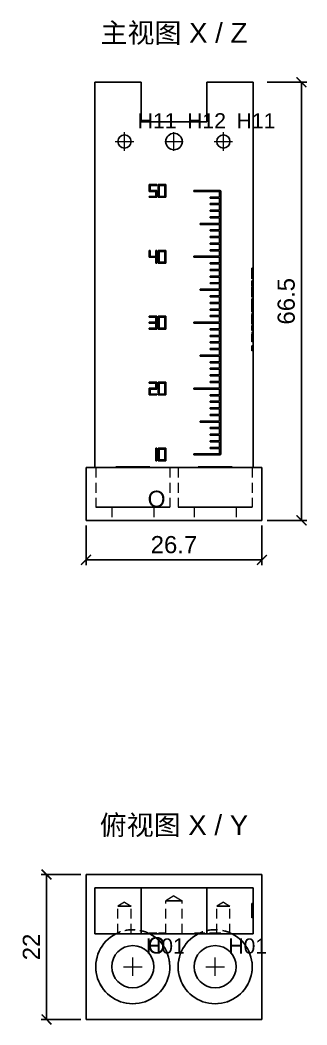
# Model space of a CAD drawing. Header units: millimetres. Extents: x 37 to 669, y 80 to 273.
# Drawn here: x 137.6 to 181.2, y 80.2 to 232.7 of the extents above; entities that cross this region are included whole.
import ezdxf
from ezdxf.enums import TextEntityAlignment as Align

# ---------------------------------------------------------------- set-up
doc = ezdxf.new("R2010")
doc.units = ezdxf.units.MM
doc.linetypes.add('WP_HIDDEN', pattern=[2.3, 1.5, -0.8])
for name, color, linetype, lineweight in [('ANNOTATIONS', 7, 'CONTINUOUS', 18), ('DIMENSIONS', 7, 'CONTINUOUS', 18), ('HIDDEN', 7, 'WP_HIDDEN', 13), ('VISIBLE', 7, 'CONTINUOUS', 25)]:
    doc.layers.add(name, color=color, linetype=linetype, lineweight=lineweight)
doc.styles.add('CJK', font='Arial Unicode.ttf')
doc.styles.add('OpenSansCondensed-Light', font='OpenSansCondensed-Light.ttf')
doc.dimstyles.new('EZDXF', dxfattribs={"dimtxt": 0.25, "dimasz": 0.175, "dimexe": 0.375, "dimexo": 0.125, "dimgap": 0.1, "dimtad": 1, "dimlfac": 100, "dimzin": 12, "dimdsep": 46, "dimtxsty": 'OpenSansCondensed-Light', "dimblk": 'ARCHTICK', "dimcen": 2.5, "dimazin": 3, "dimtfac": 0.5, "dimtmove": 2, "dimatfit": 3})

# ---------------------------------------------------------------- blocks, each defined once
blk = doc.blocks.new('_ARCHTICK')
at = {"color": 0, "linetype": 'BYBLOCK', "const_width": 0.15}
blk.add_lwpolyline([(-0.5, -0.5), (0.5, 0.5)], dxfattribs=at)

msp = doc.modelspace()

# ---------------------------------------------------------------- linework, layer by layer
at = {"layer": 'ANNOTATIONS'}
for p, q in [((153.5, 212.85), (153.5, 215.65)), ((161, 212.85), (161, 215.65)), ((168.5, 212.85), (168.5, 215.65)), ((152.1, 214.25), (154.9, 214.25)), ((159.6, 214.25), (162.4, 214.25)), ((167.1, 214.25), (169.9, 214.25)), ((154.75, 87.6), (154.75, 90.4)), ((167.25, 87.6), (167.25, 90.4)), ((153.35, 89), (156.15, 89)), ((165.85, 89), (168.65, 89))]:
    msp.add_line(p, q, dxfattribs=at)
at = {"layer": 'HIDDEN'}
for p, q in [((173, 195.03219), (172.8, 195.03219)), ((173, 194.92916), (172.8, 194.92916)), ((173, 194.7405), (172.8, 194.7405)), ((173, 194.65198), (172.8, 194.65198)), ((173, 194.63166), (172.8, 194.63166)), ((172.8, 194.23694), (172.8, 193.42573)), ((172.8, 193.70726), (172.8, 194.23694)), ((172.8, 193.42573), (172.8, 194.22388)), ((172.8, 194.19921), (172.8, 193.70726)), ((172.8, 193.70726), (172.8, 194.16728)), ((172.8, 194.13245), (172.8, 193.70726)), ((173, 193.70726), (172.8, 193.70726)), ((173, 193.42573), (173, 194.23694)), ((173, 194.23694), (173, 193.70726)), ((173, 194.22388), (173, 193.42573)), ((173, 193.70726), (173, 194.19921)), ((173, 194.16728), (173, 193.70726)), ((173, 193.70726), (173, 194.13245)), ((173, 193.42573), (172.8, 193.42573)), ((172.8, 192.31266), (172.8, 193.11517)), ((173, 193.11517), (172.8, 193.11517)), ((173, 192.32282), (172.8, 192.32282)), ((172.8, 192.32282), (172.8, 191.619)), ((172.8, 190.63654), (172.8, 192.32282)), ((173, 192.31266), (172.8, 192.31266)), ((173, 193.11517), (173, 192.31266)), ((173, 192.32282), (173, 190.63654)), ((173, 191.619), (173, 192.32282)), ((173, 191.619), (172.8, 191.619)), ((172.8, 191.619), (172.8, 191.33747)), ((173, 191.33747), (172.8, 191.33747)), ((172.8, 191.33747), (172.8, 190.63654)), ((173, 190.63654), (172.8, 190.63654)), ((173, 191.33747), (173, 191.619)), ((173, 190.63654), (173, 191.33747)), ((172.8, 189.47995), (172.8, 190.38113)), ((173, 190.38113), (172.8, 190.38113)), ((173, 190.34921), (172.8, 190.34921)), ((172.8, 190.34921), (172.8, 190.09525)), ((173, 190.10541), (172.8, 190.10541)), ((172.8, 190.10541), (172.8, 189.47995)), ((173, 190.09525), (172.8, 190.09525)), ((173, 189.47995), (172.8, 189.47995)), ((173, 190.38113), (173, 189.47995)), ((173, 190.09525), (173, 190.34921)), ((173, 189.47995), (173, 190.10541)), ((173, 188.70356), (172.8, 188.70356)), ((173, 188.41332), (172.8, 188.41332)), ((173, 188.19565), (172.8, 188.19565)), ((172.8, 188.19565), (172.8, 187.49182)), ((172.8, 186.50937), (172.8, 188.19565)), ((173, 188.19565), (173, 186.50937)), ((173, 187.49182), (173, 188.19565)), ((173, 187.49182), (172.8, 187.49182)), ((172.8, 187.49182), (172.8, 187.21029)), ((173, 187.21029), (172.8, 187.21029)), ((172.8, 187.21029), (172.8, 186.50937)), ((173, 186.50937), (172.8, 186.50937)), ((172.8, 185.54433), (172.8, 186.34683)), ((173, 186.34683), (172.8, 186.34683)), ((173, 187.21029), (173, 187.49182)), ((173, 186.50937), (173, 187.21029)), ((173, 186.34683), (173, 185.54433)), ((173, 185.54433), (172.8, 185.54433)), ((173, 185.30633), (172.8, 185.30633)), ((172.8, 185.30633), (172.8, 185.019)), ((173, 185.019), (172.8, 185.019)), ((172.8, 185.019), (172.8, 184.75778)), ((172.8, 184.80567), (172.8, 185.019)), ((173, 184.80567), (172.8, 184.80567)), ((172.8, 183.83483), (172.8, 184.80567)), ((173, 184.75778), (172.8, 184.75778)), ((172.8, 184.75778), (172.8, 183.83483)), ((172.8, 184.09169), (172.8, 184.75778)), ((173, 185.30633), (173, 185.019)), ((173, 185.019), (173, 184.80567)), ((173, 184.75778), (173, 185.019)), ((173, 184.80567), (173, 183.83483)), ((173, 183.83483), (173, 184.75778)), ((173, 184.75778), (173, 184.09169)), ((173, 184.09169), (172.8, 184.09169)), ((173, 183.83483), (172.8, 183.83483)), ((173, 183.25145), (172.8, 183.25145)), ((172.8, 183.25145), (172.8, 182.99024)), ((172.8, 183.08311), (172.8, 183.25145)), ((173, 183.08311), (172.8, 183.08311)), ((173, 183.25145), (173, 183.08311)), ((173, 182.99024), (173, 183.25145)), ((173, 182.99024), (172.8, 182.99024)), ((173, 182.46781), (172.8, 182.46781)), ((149, 164.75), (173, 164.75)), ((149, 164.75), (152.17306, 164.75)), ((149.125, 164.75), (149.125, 158.75)), ((157.32694, 164.75), (164.67306, 164.75)), ((160.375, 164.75), (160.375, 158.75)), ((161.625, 164.75), (161.625, 158.75)), ((169.82694, 164.75), (173, 164.75)), ((172.875, 164.75), (172.875, 158.75)), ((151.55, 158.75), (151.55, 156.75)), ((157.95, 158.75), (157.95, 156.75)), ((164.05, 158.75), (164.05, 156.75)), ((170.45, 158.75), (170.45, 156.75)), ((149, 101), (173, 101)), ((161, 99.75108), (159.75, 99)), ((161, 99.75108), (162.25, 99)), ((153.5, 98.80386), (152.495, 98.2)), ((152.495, 94), (152.495, 98.2)), ((153.5, 98.80386), (154.505, 98.2)), ((154.505, 94), (154.505, 98.2)), ((159.75, 94), (159.75, 99)), ((162.25, 94), (162.25, 99)), ((168.5, 98.80386), (167.495, 98.2)), ((167.495, 94), (167.495, 98.2)), ((168.5, 98.80386), (169.505, 98.2)), ((169.505, 94), (169.505, 98.2)), ((173, 98.6), (172.8, 98.6)), ((173, 98.56372), (172.8, 98.56372)), ((172.8, 98.56372), (172.8, 96.89921)), ((172.8, 96.42757), (172.8, 98.56372)), ((172.8, 98.56372), (172.8, 98.05435)), ((172.8, 98.56372), (172.8, 96.68734)), ((172.8, 98.56372), (172.8, 96.43628)), ((173, 98.34604), (172.8, 98.34604)), ((172.8, 97.58127), (172.8, 98.31266)), ((173, 98.31266), (172.8, 98.31266)), ((173, 98.26768), (172.8, 98.26768)), ((172.8, 97.47823), (172.8, 98.26768)), ((173, 98.12546), (172.8, 98.12546)), ((172.8, 98.12546), (172.8, 97.72929)), ((173, 98.05435), (172.8, 98.05435)), ((172.8, 97.81491), (172.8, 98.05435)), ((173, 97.9252), (172.8, 97.9252)), ((172.8, 97.9252), (172.8, 97.66253)), ((173, 97.81491), (172.8, 97.81491)), ((172.8, 96.43628), (172.8, 97.81491)), ((172.8, 97.81491), (172.8, 96.85567)), ((173, 97.72929), (172.8, 97.72929)), ((172.8, 97.72929), (172.8, 97.47968)), ((173, 97.66253), (172.8, 97.66253)), ((173, 96.89921), (173, 98.56372)), ((173, 98.56372), (173, 96.42757)), ((173, 98.56372), (173, 98.05435)), ((173, 98.56372), (173, 96.68734)), ((173, 96.43628), (173, 98.56372)), ((173, 98.31266), (173, 97.58127)), ((173, 98.26768), (173, 97.47823)), ((173, 97.72929), (173, 98.12546)), ((173, 97.81491), (173, 98.05435)), ((173, 97.9252), (173, 97.66253)), ((173, 96.43628), (173, 97.81491)), ((173, 96.85567), (173, 97.81491)), ((173, 97.47968), (173, 97.72929)), ((173, 97.58127), (172.8, 97.58127)), ((173, 97.47968), (172.8, 97.47968)), ((172.8, 97.47968), (172.8, 97.47823)), ((173, 97.47823), (172.8, 97.47823)), ((173, 97.43179), (172.8, 97.43179)), ((172.8, 96.68734), (172.8, 97.33021)), ((173, 97.33021), (172.8, 97.33021)), ((173, 97.21412), (172.8, 97.21412)), ((172.8, 97.21412), (172.8, 96.96161)), ((173, 97.10092), (172.8, 97.10092)), ((172.8, 97.03127), (172.8, 97.10092)), ((173, 97.03127), (172.8, 97.03127)), ((173, 96.96161), (172.8, 96.96161)), ((173, 96.89921), (172.8, 96.89921)), ((173, 96.85567), (172.8, 96.85567)), ((173, 96.68734), (172.8, 96.68734)), ((172.8, 96.43628), (172.8, 96.68734)), ((173, 96.6409), (172.8, 96.6409)), ((173, 96.43628), (172.8, 96.43628)), ((173, 96.42757), (172.8, 96.42757)), ((173, 96.4), (172.8, 96.4)), ((173, 97.47823), (173, 97.47968)), ((173, 97.33021), (173, 96.68734)), ((173, 96.96161), (173, 97.21412)), ((173, 97.10092), (173, 97.03127)), ((173, 96.43628), (173, 96.68734)), ((149, 94), (152.17306, 94)), ((157.32694, 94), (152.17306, 94)), ((157.255, 94), (157.255, 94.1)), ((158.395, 94.1), (157.255, 94.1)), ((158.255, 94.1), (157.255, 94.1)), ((157.395, 94.1), (157.255, 94.1)), ((157.255, 94), (158.255, 94)), ((157.255, 94), (158.395, 94)), ((157.255, 94), (157.395, 94)), ((157.32694, 94), (164.67306, 94)), ((157.395, 94.1), (158.395, 94.1)), ((157.395, 94.1), (157.395, 94)), ((158.255, 94.1), (157.395, 94.1)), ((157.395, 94), (158.395, 94)), ((157.395, 94), (158.255, 94)), ((158.255, 94), (158.255, 94.1)), ((158.395, 94.1), (158.255, 94.1)), ((158.255, 94), (158.395, 94)), ((158.395, 94), (158.395, 94.1)), ((158.605, 94), (158.605, 94.1)), ((158.605, 94.1), (159.745, 94.1)), ((158.605, 94), (159.745, 94)), ((159.605, 94.1), (158.745, 94.1)), ((158.745, 94.1), (158.745, 94)), ((158.745, 94), (159.605, 94)), ((159.605, 94.1), (159.605, 94)), ((159.745, 94), (159.745, 94.1)), ((167.9, 94.1), (164, 94.1)), ((164, 94), (164, 94.1)), ((168, 94.1), (164, 94.1)), ((164, 94), (167.9, 94)), ((164, 94), (168, 94)), ((169.82694, 94), (164.67306, 94)), ((167.9, 94.1), (165, 94.1)), ((165, 94), (165, 94.1)), ((165, 94), (167.9, 94)), ((166.5, 94), (166.5, 94.1)), ((167.9, 94.1), (166.5, 94.1)), ((166.5, 94), (167.9, 94)), ((167.9, 94), (167.9, 94.1)), ((168, 94), (168, 94.1)), ((168.1, 94.1), (168, 94.1)), ((168, 94), (168.1, 94)), ((168.1, 94), (168.1, 94.1)), ((169.82694, 94), (173, 94))]:
    msp.add_line(p, q, dxfattribs=at)
for points in [[(172.8, 195.03219), (172.8, 195.01641), (172.8, 194.96906)], [(172.8, 194.92843), (172.8, 194.97383), (172.8, 195.00625), (172.8, 195.0257), (172.8, 195.03219)], [(172.8, 194.96906), (172.8, 194.8985), (172.8, 194.81306)], [(172.8, 194.92916), (172.8, 194.91065), (172.8, 194.85515)], [(172.8, 194.84571), (172.8, 194.88222), (172.8, 194.90829), (172.8, 194.92394), (172.8, 194.92916)], [(172.8, 194.63166), (172.8, 194.72259), (172.8, 194.80236), (172.8, 194.87097), (172.8, 194.92843)], [(172.8, 194.85515), (172.8, 194.76227), (172.8, 194.63166)], [(172.8, 194.61497), (172.8, 194.74631), (172.8, 194.84571)], [(172.8, 194.81306), (172.8, 194.70839), (172.8, 194.58015)], [(172.8, 194.69842), (172.8, 194.72998), (172.8, 194.7405)], [(172.8, 194.7405), (172.8, 194.72526), (172.8, 194.67955)], [(172.8, 194.59103), (172.8, 194.65053), (172.8, 194.69842)], [(172.8, 194.67955), (172.8, 194.60681), (172.8, 194.51049)], [(172.8, 194.59756), (172.8, 194.63837), (172.8, 194.65198)], [(172.8, 194.65198), (172.8, 194.63928), (172.8, 194.60119)], [(172.8, 194.22388), (172.8, 194.33975), (172.8, 194.44355), (172.8, 194.53529), (172.8, 194.61497)], [(172.8, 194.60119), (172.8, 194.53951), (172.8, 194.45607)], [(172.8, 194.43575), (172.8, 194.5299), (172.8, 194.59756)], [(172.8, 194.4285), (172.8, 194.51774), (172.8, 194.59103)], [(172.8, 194.58015), (172.8, 194.42432), (172.8, 194.23694)], [(172.8, 194.51049), (172.8, 194.45049), (172.8, 194.37861), (172.8, 194.29485), (172.8, 194.19921)], [(172.8, 194.45607), (172.8, 194.40047), (172.8, 194.328), (172.8, 194.23866), (172.8, 194.13245)], [(172.8, 194.16728), (172.8, 194.25426), (172.8, 194.328), (172.8, 194.3885), (172.8, 194.43575)], [(172.8, 194.23694), (172.8, 194.30007), (172.8, 194.35303), (172.8, 194.39584), (172.8, 194.4285)], [(173, 195.03219), (173, 195.02577), (173, 195.00637), (173, 194.9739), (173, 194.92843)], [(173, 194.96906), (173, 195.01644), (173, 195.03219)], [(173, 194.81306), (173, 194.89876), (173, 194.96906)], [(173, 194.92916), (173, 194.92392), (173, 194.90823), (173, 194.88212), (173, 194.84571)], [(173, 194.85515), (173, 194.91063), (173, 194.92916)], [(173, 194.92843), (173, 194.87061), (173, 194.80163), (173, 194.72183), (173, 194.63166)], [(173, 194.63166), (173, 194.76187), (173, 194.85515)], [(173, 194.84571), (173, 194.74626), (173, 194.61497)], [(173, 194.58015), (173, 194.70799), (173, 194.81306)], [(173, 194.7405), (173, 194.73001), (173, 194.69842)], [(173, 194.67955), (173, 194.7253), (173, 194.7405)], [(173, 194.69842), (173, 194.65058), (173, 194.59103)], [(173, 194.51049), (173, 194.60675), (173, 194.67955)], [(173, 194.65198), (173, 194.63843), (173, 194.59756)], [(173, 194.60119), (173, 194.63931), (173, 194.65198)], [(173, 194.61497), (173, 194.53353), (173, 194.44072), (173, 194.22388)], [(173, 194.45607), (173, 194.53949), (173, 194.60119)], [(173, 194.59756), (173, 194.52974), (173, 194.43575)], [(173, 194.59103), (173, 194.51759), (173, 194.4285)], [(173, 194.23694), (173, 194.42276), (173, 194.58015)], [(173, 194.19921), (173, 194.29305), (173, 194.37661), (173, 194.44927), (173, 194.51049)], [(173, 194.13245), (173, 194.2357), (173, 194.32487), (173, 194.39871), (173, 194.45607)], [(173, 194.43575), (173, 194.38751), (173, 194.32626), (173, 194.25262), (173, 194.16728)], [(173, 194.4285), (173, 194.39545), (173, 194.35232), (173, 194.23694)], [(172.8, 190.38113), (172.8, 189.95303)], [(172.8, 190.18813), (172.8, 190.28137), (172.8, 190.34921)], [(172.8, 189.89571), (172.8, 189.98392), (172.8, 190.06205), (172.8, 190.13012), (172.8, 190.18813)], [(172.8, 189.84129), (172.8, 189.9231), (172.8, 189.99439), (172.8, 190.05516), (172.8, 190.10541)], [(172.8, 190.09525), (172.8, 190.04156), (172.8, 189.97625)], [(172.8, 189.97625), (172.8, 189.88991), (172.8, 189.77309)], [(172.8, 189.95303), (172.8, 189.50026)], [(172.8, 189.4785), (172.8, 189.69817), (172.8, 189.89571)], [(172.8, 189.4843), (172.8, 189.84129)], [(172.8, 189.77309), (172.8, 189.63377), (172.8, 189.47995)], [(172.8, 189.50026), (172.8, 189.20114), (172.8, 188.93067)], [(172.8, 189.08668), (172.8, 189.27968), (172.8, 189.4843)], [(172.8, 189.47995), (172.8, 189.3), (172.8, 189.14617)], [(172.8, 188.91689), (172.8, 189.17919), (172.8, 189.4785)], [(172.8, 189.14617), (172.8, 189.01901), (172.8, 188.91906)], [(173, 189.95303), (173, 190.38113)], [(173, 190.34921), (173, 190.28207), (173, 190.18813)], [(173, 190.18813), (173, 190.06132), (173, 189.89571)], [(173, 190.10541), (173, 190.05441), (173, 189.99314), (173, 189.84129)], [(173, 189.97625), (173, 190.04197), (173, 190.09525)], [(173, 189.77309), (173, 189.88958), (173, 189.97625)], [(173, 189.50026), (173, 189.95303)], [(173, 189.89571), (173, 189.69703), (173, 189.4785)], [(173, 189.84129), (173, 189.4843)], [(173, 189.47995), (173, 189.63341), (173, 189.77309)], [(173, 188.93067), (173, 189.20268), (173, 189.50026)], [(173, 189.4843), (173, 189.27973), (173, 189.08668)], [(173, 189.14617), (173, 189.30105), (173, 189.47995)], [(173, 189.4785), (173, 189.18176), (173, 188.91689)], [(173, 188.91906), (173, 189.01936), (173, 189.14617)], [(172.8, 188.80152), (172.8, 188.85607), (172.8, 188.92178), (172.8, 188.99865), (172.8, 189.08668)], [(172.8, 188.93067), (172.8, 188.81045), (172.8, 188.70592), (172.8, 188.61708), (172.8, 188.54393)], [(172.8, 188.91906), (172.8, 188.84233), (172.8, 188.78483)], [(172.8, 188.54321), (172.8, 188.61527), (172.8, 188.70157), (172.8, 188.80211), (172.8, 188.91689)], [(172.8, 188.70356), (172.8, 188.70968), (172.8, 188.72805), (172.8, 188.75866), (172.8, 188.80152)], [(172.8, 188.78483), (172.8, 188.74927), (172.8, 188.72388), (172.8, 188.70864), (172.8, 188.70356)], [(172.8, 188.54393), (172.8, 188.48679), (172.8, 188.44598), (172.8, 188.42149), (172.8, 188.41332)], [(172.8, 188.41332), (172.8, 188.42144), (172.8, 188.44579), (172.8, 188.48638), (172.8, 188.54321)], [(173, 189.08668), (173, 188.99867), (173, 188.92162), (173, 188.85586), (173, 188.80152)], [(173, 188.54393), (173, 188.61694), (173, 188.70607), (173, 188.81091), (173, 188.93067)], [(173, 188.78483), (173, 188.84237), (173, 188.91906)], [(173, 188.91689), (173, 188.80165), (173, 188.70065), (173, 188.61445), (173, 188.54321)], [(173, 188.80152), (173, 188.75795), (173, 188.72737), (173, 188.70941), (173, 188.70356)], [(173, 188.70356), (173, 188.70858), (173, 188.72375), (173, 188.74915), (173, 188.78483)], [(173, 188.41332), (173, 188.42131), (173, 188.44557), (173, 188.48643), (173, 188.54393)], [(173, 188.54321), (173, 188.48627), (173, 188.44563), (173, 188.42135), (173, 188.41332)], [(172.8, 182.85092), (172.8, 182.92693), (172.8, 182.99096), (172.8, 183.04302), (172.8, 183.08311)], [(173, 183.08311), (173, 183.04231), (173, 182.9897), (173, 182.92573), (173, 182.85092)], [(172.8, 182.99024), (172.8, 182.88122), (172.8, 182.74281)], [(172.8, 182.46781), (172.8, 182.67315), (172.8, 182.85092)], [(172.8, 182.74281), (172.8, 182.59751), (172.8, 182.46781)], [(173, 182.74281), (173, 182.88039), (173, 182.99024)], [(173, 182.85092), (173, 182.67234), (173, 182.46781)], [(173, 182.46781), (173, 182.59843), (173, 182.74281)], [(154.75, 164.75), (154.1202, 164.75), (153.49832, 164.75), (152.89218, 164.75), (152.3094, 164.75), (151.75732, 164.75), (151.24287, 164.75), (150.77252, 164.75), (150.3522, 164.75), (149.98718, 164.75), (149.68205, 164.75), (149.44066, 164.75), (149.26603, 164.75), (149.16037, 164.75), (149.125, 164.75)], [(149.125, 164.75), (149.14219, 164.75), (149.19367, 164.75), (149.27912, 164.75), (149.39801, 164.75), (149.54962, 164.75), (149.73302, 164.75), (149.94709, 164.75), (150.19052, 164.75), (150.46183, 164.75), (150.75935, 164.75), (151.08127, 164.75), (151.42562, 164.75), (151.79029, 164.75), (152.17306, 164.75)], [(152.17306, 164.85), (152.51867, 164.85), (152.87458, 164.85), (153.23916, 164.85), (153.61072, 164.85), (153.98754, 164.85), (154.36789, 164.85), (154.75, 164.85), (155.13211, 164.85), (155.51246, 164.85), (155.88928, 164.85), (156.26084, 164.85), (156.62542, 164.85), (156.98133, 164.85), (157.32694, 164.85)], [(160.375, 164.75), (160.33963, 164.75), (160.23397, 164.75), (160.05934, 164.75), (159.81795, 164.75), (159.51282, 164.75), (159.1478, 164.75), (158.72748, 164.75), (158.25713, 164.75), (157.74268, 164.75), (157.1906, 164.75), (156.60782, 164.75), (156.00168, 164.75), (155.3798, 164.75), (154.75, 164.75)], [(157.32694, 164.75), (157.70971, 164.75), (158.07438, 164.75), (158.41873, 164.75), (158.74065, 164.75), (159.03817, 164.75), (159.30948, 164.75), (159.55291, 164.75), (159.76698, 164.75), (159.95038, 164.75), (160.10199, 164.75), (160.22088, 164.75), (160.30633, 164.75), (160.35781, 164.75), (160.375, 164.75)], [(167.25, 164.75), (166.6202, 164.75), (165.99832, 164.75), (165.39218, 164.75), (164.8094, 164.75), (164.25732, 164.75), (163.74287, 164.75), (163.27252, 164.75), (162.8522, 164.75), (162.48718, 164.75), (162.18205, 164.75), (161.94066, 164.75), (161.76603, 164.75), (161.66037, 164.75), (161.625, 164.75)], [(161.625, 164.75), (161.64219, 164.75), (161.69367, 164.75), (161.77912, 164.75), (161.89801, 164.75), (162.04962, 164.75), (162.23302, 164.75), (162.44709, 164.75), (162.69052, 164.75), (162.96183, 164.75), (163.25935, 164.75), (163.58127, 164.75), (163.92562, 164.75), (164.29029, 164.75), (164.67306, 164.75)], [(164.67306, 164.85), (165.01867, 164.85), (165.37458, 164.85), (165.73916, 164.85), (166.11072, 164.85), (166.48754, 164.85), (166.86789, 164.85), (167.25, 164.85), (167.63211, 164.85), (168.01246, 164.85), (168.38928, 164.85), (168.76084, 164.85), (169.12542, 164.85), (169.48133, 164.85), (169.82694, 164.85)], [(172.875, 164.75), (172.83963, 164.75), (172.73397, 164.75), (172.55934, 164.75), (172.31795, 164.75), (172.01282, 164.75), (171.6478, 164.75), (171.22748, 164.75), (170.75713, 164.75), (170.24268, 164.75), (169.6906, 164.75), (169.10782, 164.75), (168.50168, 164.75), (167.8798, 164.75), (167.25, 164.75)], [(169.82694, 164.75), (170.20971, 164.75), (170.57438, 164.75), (170.91873, 164.75), (171.24065, 164.75), (171.53817, 164.75), (171.80948, 164.75), (172.05291, 164.75), (172.26698, 164.75), (172.45038, 164.75), (172.60199, 164.75), (172.72088, 164.75), (172.80633, 164.75), (172.85781, 164.75), (172.875, 164.75)], [(154.75, 158.75), (154.1202, 158.75), (153.49832, 158.75), (152.89218, 158.75), (152.3094, 158.75), (151.75732, 158.75), (151.24287, 158.75), (150.77252, 158.75), (150.3522, 158.75), (149.98718, 158.75), (149.68205, 158.75), (149.44066, 158.75), (149.26603, 158.75), (149.16037, 158.75), (149.125, 158.75)], [(149.125, 158.75), (149.26603, 158.75), (149.68205, 158.75), (150.3522, 158.75), (151.24287, 158.75), (152.3094, 158.75), (153.49832, 158.75), (154.75, 158.75), (156.00168, 158.75), (157.1906, 158.75), (158.25713, 158.75), (159.1478, 158.75), (159.81795, 158.75), (160.23397, 158.75), (160.375, 158.75)], [(154.75, 158.75), (154.39171, 158.75), (154.03793, 158.75), (153.69311, 158.75), (153.36157, 158.75), (153.0475, 158.75), (152.75483, 158.75), (152.48726, 158.75), (152.24814, 158.75), (152.04048, 158.75), (151.8669, 158.75), (151.72957, 158.75), (151.63023, 158.75), (151.57012, 158.75), (151.55, 158.75)], [(151.55, 158.75), (151.63023, 158.75), (151.8669, 158.75), (152.24814, 158.75), (152.75483, 158.75), (153.36157, 158.75), (154.03793, 158.75), (154.75, 158.75), (155.46207, 158.75), (156.13843, 158.75), (156.74517, 158.75), (157.25186, 158.75), (157.6331, 158.75), (157.86977, 158.75), (157.95, 158.75)], [(160.375, 158.75), (160.33963, 158.75), (160.23397, 158.75), (160.05934, 158.75), (159.81795, 158.75), (159.51282, 158.75), (159.1478, 158.75), (158.72748, 158.75), (158.25713, 158.75), (157.74268, 158.75), (157.1906, 158.75), (156.60782, 158.75), (156.00168, 158.75), (155.3798, 158.75), (154.75, 158.75)], [(157.95, 158.75), (157.92988, 158.75), (157.86977, 158.75), (157.77043, 158.75), (157.6331, 158.75), (157.45952, 158.75), (157.25186, 158.75), (157.01274, 158.75), (156.74517, 158.75), (156.4525, 158.75), (156.13843, 158.75), (155.80689, 158.75), (155.46207, 158.75), (155.10829, 158.75), (154.75, 158.75)], [(167.25, 158.75), (166.6202, 158.75), (165.99832, 158.75), (165.39218, 158.75), (164.8094, 158.75), (164.25732, 158.75), (163.74287, 158.75), (163.27252, 158.75), (162.8522, 158.75), (162.48718, 158.75), (162.18205, 158.75), (161.94066, 158.75), (161.76603, 158.75), (161.66037, 158.75), (161.625, 158.75)], [(161.625, 158.75), (161.76603, 158.75), (162.18205, 158.75), (162.8522, 158.75), (163.74287, 158.75), (164.8094, 158.75), (165.99832, 158.75), (167.25, 158.75), (168.50168, 158.75), (169.6906, 158.75), (170.75713, 158.75), (171.6478, 158.75), (172.31795, 158.75), (172.73397, 158.75), (172.875, 158.75)], [(167.25, 158.75), (166.89171, 158.75), (166.53793, 158.75), (166.19311, 158.75), (165.86157, 158.75), (165.5475, 158.75), (165.25483, 158.75), (164.98726, 158.75), (164.74814, 158.75), (164.54048, 158.75), (164.3669, 158.75), (164.22957, 158.75), (164.13023, 158.75), (164.07012, 158.75), (164.05, 158.75)], [(164.05, 158.75), (164.13023, 158.75), (164.3669, 158.75), (164.74814, 158.75), (165.25483, 158.75), (165.86157, 158.75), (166.53793, 158.75), (167.25, 158.75), (167.96207, 158.75), (168.63843, 158.75), (169.24517, 158.75), (169.75186, 158.75), (170.1331, 158.75), (170.36977, 158.75), (170.45, 158.75)], [(172.875, 158.75), (172.83963, 158.75), (172.73397, 158.75), (172.55934, 158.75), (172.31795, 158.75), (172.01282, 158.75), (171.6478, 158.75), (171.22748, 158.75), (170.75713, 158.75), (170.24268, 158.75), (169.6906, 158.75), (169.10782, 158.75), (168.50168, 158.75), (167.8798, 158.75), (167.25, 158.75)], [(170.45, 158.75), (170.42988, 158.75), (170.36977, 158.75), (170.27043, 158.75), (170.1331, 158.75), (169.95952, 158.75), (169.75186, 158.75), (169.51274, 158.75), (169.24517, 158.75), (168.9525, 158.75), (168.63843, 158.75), (168.30689, 158.75), (167.96207, 158.75), (167.60829, 158.75), (167.25, 158.75)], [(154.75, 156.75), (154.39171, 156.75), (154.03793, 156.75), (153.69311, 156.75), (153.36157, 156.75), (153.0475, 156.75), (152.75483, 156.75), (152.48726, 156.75), (152.24814, 156.75), (152.04048, 156.75), (151.8669, 156.75), (151.72957, 156.75), (151.63023, 156.75), (151.57012, 156.75), (151.55, 156.75)], [(151.55, 156.75), (151.63023, 156.75), (151.8669, 156.75), (152.24814, 156.75), (152.75483, 156.75), (153.36157, 156.75), (154.03793, 156.75), (154.75, 156.75), (155.46207, 156.75), (156.13843, 156.75), (156.74517, 156.75), (157.25186, 156.75), (157.6331, 156.75), (157.86977, 156.75), (157.95, 156.75)], [(157.95, 156.75), (157.92988, 156.75), (157.86977, 156.75), (157.77043, 156.75), (157.6331, 156.75), (157.45952, 156.75), (157.25186, 156.75), (157.01274, 156.75), (156.74517, 156.75), (156.4525, 156.75), (156.13843, 156.75), (155.80689, 156.75), (155.46207, 156.75), (155.10829, 156.75), (154.75, 156.75)], [(167.25, 156.75), (166.89171, 156.75), (166.53793, 156.75), (166.19311, 156.75), (165.86157, 156.75), (165.5475, 156.75), (165.25483, 156.75), (164.98726, 156.75), (164.74814, 156.75), (164.54048, 156.75), (164.3669, 156.75), (164.22957, 156.75), (164.13023, 156.75), (164.07012, 156.75), (164.05, 156.75)], [(164.05, 156.75), (164.13023, 156.75), (164.3669, 156.75), (164.74814, 156.75), (165.25483, 156.75), (165.86157, 156.75), (166.53793, 156.75), (167.25, 156.75), (167.96207, 156.75), (168.63843, 156.75), (169.24517, 156.75), (169.75186, 156.75), (170.1331, 156.75), (170.36977, 156.75), (170.45, 156.75)], [(170.45, 156.75), (170.42988, 156.75), (170.36977, 156.75), (170.27043, 156.75), (170.1331, 156.75), (169.95952, 156.75), (169.75186, 156.75), (169.51274, 156.75), (169.24517, 156.75), (168.9525, 156.75), (168.63843, 156.75), (168.30689, 156.75), (167.96207, 156.75), (167.60829, 156.75), (167.25, 156.75)], [(154.505, 98.2), (154.4798, 98.2), (154.40547, 98.2), (154.28574, 98.2), (154.12661, 98.2), (153.93605, 98.2), (153.72363, 98.2), (153.5, 98.2), (153.27637, 98.2), (153.06395, 98.2), (152.87339, 98.2), (152.71426, 98.2), (152.59453, 98.2), (152.5202, 98.2), (152.495, 98.2)], [(152.495, 98.2), (152.50132, 98.2), (152.5202, 98.2), (152.5514, 98.2), (152.59453, 98.2), (152.64904, 98.2), (152.71426, 98.2), (152.78936, 98.2), (152.87339, 98.2), (152.96531, 98.2), (153.06395, 98.2), (153.16807, 98.2), (153.27637, 98.2), (153.38748, 98.2), (153.5, 98.2)], [(153.5, 98.2), (153.61252, 98.2), (153.72363, 98.2), (153.83193, 98.2), (153.93605, 98.2), (154.03469, 98.2), (154.12661, 98.2), (154.21064, 98.2), (154.28574, 98.2), (154.35096, 98.2), (154.40547, 98.2), (154.4486, 98.2), (154.4798, 98.2), (154.49868, 98.2), (154.505, 98.2)], [(162.25, 99), (162.21866, 99), (162.12621, 99), (161.97729, 99), (161.77936, 99), (161.54235, 99), (161.27815, 99), (161, 99), (160.72185, 99), (160.45765, 99), (160.22064, 99), (160.02271, 99), (159.87379, 99), (159.78134, 99), (159.75, 99)], [(159.75, 99), (159.75786, 99), (159.78134, 99), (159.82015, 99), (159.87379, 99), (159.94159, 99), (160.02271, 99), (160.11612, 99), (160.22064, 99), (160.33496, 99), (160.45765, 99), (160.58715, 99), (160.72185, 99), (160.86004, 99), (161, 99)], [(161, 99), (161.13996, 99), (161.27815, 99), (161.41285, 99), (161.54235, 99), (161.66504, 99), (161.77936, 99), (161.88388, 99), (161.97729, 99), (162.05841, 99), (162.12621, 99), (162.17985, 99), (162.21866, 99), (162.24214, 99), (162.25, 99)], [(169.505, 98.2), (169.4798, 98.2), (169.40547, 98.2), (169.28574, 98.2), (169.12661, 98.2), (168.93605, 98.2), (168.72363, 98.2), (168.5, 98.2), (168.27637, 98.2), (168.06395, 98.2), (167.87339, 98.2), (167.71426, 98.2), (167.59453, 98.2), (167.5202, 98.2), (167.495, 98.2)], [(167.495, 98.2), (167.50132, 98.2), (167.5202, 98.2), (167.5514, 98.2), (167.59453, 98.2), (167.64904, 98.2), (167.71426, 98.2), (167.78936, 98.2), (167.87339, 98.2), (167.96531, 98.2), (168.06395, 98.2), (168.16807, 98.2), (168.27637, 98.2), (168.38748, 98.2), (168.5, 98.2)], [(168.5, 98.2), (168.61252, 98.2), (168.72363, 98.2), (168.83193, 98.2), (168.93605, 98.2), (169.03469, 98.2), (169.12661, 98.2), (169.21064, 98.2), (169.28574, 98.2), (169.35096, 98.2), (169.40547, 98.2), (169.4486, 98.2), (169.4798, 98.2), (169.49868, 98.2), (169.505, 98.2)], [(172.8, 98.6), (172.8, 98.59161), (172.8, 98.56644), (172.8, 98.52449), (172.8, 98.46577)], [(172.8, 98.51656), (172.8, 98.55306), (172.8, 98.57914), (172.8, 98.59478), (172.8, 98.6)], [(172.8, 98.52817), (172.8, 98.55483), (172.8, 98.56372)], [(172.8, 98.42296), (172.8, 98.48409), (172.8, 98.52817)], [(172.8, 98.26768), (172.8, 98.34527), (172.8, 98.41262), (172.8, 98.46971), (172.8, 98.51656)], [(172.8, 98.46577), (172.8, 98.39117), (172.8, 98.3016), (172.8, 98.19707), (172.8, 98.07757)], [(172.8, 98.22487), (172.8, 98.3386), (172.8, 98.42296)], [(172.8, 98.34604), (172.8, 98.32845), (172.8, 98.27566)], [(172.8, 98.25317), (172.8, 98.2938), (172.8, 98.32282), (172.8, 98.34024), (172.8, 98.34604)], [(172.8, 98.31266), (172.8, 98.30251)], [(172.8, 98.30251), (172.8, 98.27929), (172.8, 98.24446)], [(172.8, 98.27566), (172.8, 98.12546)], [(172.8, 97.96873), (172.8, 98.05834), (172.8, 98.13562), (172.8, 98.20056), (172.8, 98.25317)], [(172.8, 98.24446), (172.8, 98.19457), (172.8, 98.12619)], [(172.8, 97.94697), (172.8, 98.09118), (172.8, 98.22487)], [(172.8, 98.12619), (172.8, 98.04256), (172.8, 97.94697)], [(172.8, 98.07757), (172.8, 97.80874), (172.8, 97.51016)], [(172.8, 97.49274), (172.8, 97.62916), (172.8, 97.75396), (172.8, 97.86715), (172.8, 97.96873)], [(172.8, 97.6248), (172.8, 97.77355), (172.8, 97.94697)], [(172.8, 97.94697), (172.8, 97.83577), (172.8, 97.74017)], [(172.8, 97.74017), (172.8, 97.66544), (172.8, 97.61682)], [(172.8, 97.43179), (172.8, 97.50834), (172.8, 97.6248)], [(172.8, 97.61682), (172.8, 97.59016), (172.8, 97.58127)], [(173, 98.6), (173, 98.59478), (173, 98.57911), (173, 98.55301), (173, 98.51656)], [(173, 98.46577), (173, 98.5248), (173, 98.5668), (173, 98.59178), (173, 98.6)], [(173, 98.56372), (173, 98.55499), (173, 98.52817)], [(173, 98.52817), (173, 98.48427), (173, 98.42296)], [(173, 98.51656), (173, 98.46928), (173, 98.41188), (173, 98.26768)], [(173, 98.07757), (173, 98.19688), (173, 98.30175), (173, 98.3915), (173, 98.46577)], [(173, 98.42296), (173, 98.33828), (173, 98.22487)], [(173, 98.34604), (173, 98.34025), (173, 98.32284), (173, 98.29378), (173, 98.25317)], [(173, 98.27566), (173, 98.32842), (173, 98.34604)], [(173, 98.30251), (173, 98.31266)], [(173, 98.24446), (173, 98.27934), (173, 98.30251)], [(173, 98.12546), (173, 98.27566)], [(173, 98.25317), (173, 98.20057), (173, 98.13546), (173, 98.05805), (173, 97.96873)], [(173, 98.12619), (173, 98.19452), (173, 98.24446)], [(173, 98.22487), (173, 98.09106), (173, 97.94697)], [(173, 97.94697), (173, 98.04245), (173, 98.12619)], [(173, 97.51016), (173, 97.80698), (173, 98.07757)], [(173, 97.96873), (173, 97.86506), (173, 97.75063), (173, 97.49274)], [(173, 97.94697), (173, 97.77392), (173, 97.6248)], [(173, 97.74017), (173, 97.8359), (173, 97.94697)], [(173, 97.61682), (173, 97.66539), (173, 97.74017)], [(173, 97.6248), (173, 97.56125), (173, 97.50787), (173, 97.46474), (173, 97.43179)], [(173, 97.58127), (173, 97.58993), (173, 97.61682)], [(172.8, 97.51016), (172.8, 97.20994), (172.8, 96.93041)], [(172.8, 97.06464), (172.8, 97.27035), (172.8, 97.49274)], [(172.8, 97.23734), (172.8, 97.34617), (172.8, 97.43179)], [(172.8, 97.33021), (172.8, 97.32404), (172.8, 97.30554)], [(172.8, 97.30554), (172.8, 97.26309), (172.8, 97.1996)], [(172.8, 96.98047), (172.8, 97.23734)], [(172.8, 97.07916), (172.8, 97.15788), (172.8, 97.21412)], [(172.8, 97.1996), (172.8, 97.11616), (172.8, 97.01385)], [(172.8, 97.10092), (172.8, 96.9558), (172.8, 96.84551)], [(172.8, 96.89921), (172.8, 97.07916)], [(172.8, 96.85422), (172.8, 97.06464)], [(172.8, 96.68298), (172.8, 96.75482), (172.8, 96.83681), (172.8, 96.92896), (172.8, 97.03127)], [(172.8, 97.01385), (172.8, 96.91426), (172.8, 96.82737)], [(172.8, 96.69967), (172.8, 96.98047)], [(172.8, 96.96161), (172.8, 96.84769), (172.8, 96.71201)], [(172.8, 96.93041), (172.8, 96.80447), (172.8, 96.69586), (172.8, 96.60457), (172.8, 96.53061)], [(172.8, 96.69967), (172.8, 96.76769), (172.8, 96.85422)], [(172.8, 96.84551), (172.8, 96.76189), (172.8, 96.69677)], [(172.8, 96.82737), (172.8, 96.75953), (172.8, 96.71708)], [(172.8, 96.71708), (172.8, 96.69477), (172.8, 96.68734)], [(172.8, 96.71201), (172.8, 96.42757)], [(172.8, 96.6409), (172.8, 96.65559), (172.8, 96.69967)], [(172.8, 96.50086), (172.8, 96.58285), (172.8, 96.69967)], [(172.8, 96.69677), (172.8, 96.65486), (172.8, 96.6409)], [(172.8, 96.47474), (172.8, 96.56417), (172.8, 96.68298)], [(172.8, 96.53061), (172.8, 96.47347), (172.8, 96.43265), (172.8, 96.40816), (172.8, 96.4)], [(172.8, 96.43628), (172.8, 96.45242), (172.8, 96.50086)], [(172.8, 96.4), (172.8, 96.41868), (172.8, 96.47474)], [(173, 96.93041), (173, 97.2107), (173, 97.51016)], [(173, 97.49274), (173, 97.27104), (173, 97.06464)], [(173, 97.43179), (173, 97.34652), (173, 97.23734)], [(173, 97.30554), (173, 97.3242), (173, 97.33021)], [(173, 97.1996), (173, 97.2632), (173, 97.30554)], [(173, 97.23734), (173, 96.98047)], [(173, 97.21412), (173, 97.15743), (173, 97.07916)], [(173, 97.01385), (173, 97.11598), (173, 97.1996)], [(173, 96.84551), (173, 96.95669), (173, 97.10092)], [(173, 97.07916), (173, 96.89921)], [(173, 97.06464), (173, 96.85422)], [(173, 97.03127), (173, 96.83833), (173, 96.68298)], [(173, 96.82737), (173, 96.91436), (173, 97.01385)], [(173, 96.98047), (173, 96.69967)], [(173, 96.71201), (173, 96.84822), (173, 96.96161)], [(173, 96.53061), (173, 96.60493), (173, 96.69684), (173, 96.80569), (173, 96.93041)], [(173, 96.85422), (173, 96.76746), (173, 96.69967)], [(173, 96.69677), (173, 96.76165), (173, 96.84551)], [(173, 96.71708), (173, 96.75951), (173, 96.82737)], [(173, 96.68734), (173, 96.69449), (173, 96.71708)], [(173, 96.42757), (173, 96.71201)], [(173, 96.69967), (173, 96.65541), (173, 96.6409)], [(173, 96.69967), (173, 96.58281), (173, 96.50086)], [(173, 96.6409), (173, 96.6548), (173, 96.69677)], [(173, 96.68298), (173, 96.56365), (173, 96.47474)], [(173, 96.4), (173, 96.40791), (173, 96.43206), (173, 96.47289), (173, 96.53061)], [(173, 96.50086), (173, 96.45196), (173, 96.43628)], [(173, 96.47474), (173, 96.41848), (173, 96.4)], [(154.505, 94), (154.4798, 94), (154.40547, 94), (154.28574, 94), (154.12661, 94), (153.93605, 94), (153.72363, 94), (153.5, 94), (153.27637, 94), (153.06395, 94), (152.87339, 94), (152.71426, 94), (152.59453, 94), (152.5202, 94), (152.495, 94)], [(152.495, 94), (152.50132, 94), (152.5202, 94), (152.5514, 94), (152.59453, 94), (152.64904, 94), (152.71426, 94), (152.78936, 94), (152.87339, 94), (152.96531, 94), (153.06395, 94), (153.16807, 94), (153.27637, 94), (153.38748, 94), (153.5, 94)], [(153.5, 94), (153.61252, 94), (153.72363, 94), (153.83193, 94), (153.93605, 94), (154.03469, 94), (154.12661, 94), (154.21064, 94), (154.28574, 94), (154.35096, 94), (154.40547, 94), (154.4486, 94), (154.4798, 94), (154.49868, 94), (154.505, 94)], [(162.25, 94), (162.21866, 94), (162.12621, 94), (161.97729, 94), (161.77936, 94), (161.54235, 94), (161.27815, 94), (161, 94), (160.72185, 94), (160.45765, 94), (160.22064, 94), (160.02271, 94), (159.87379, 94), (159.78134, 94), (159.75, 94)], [(159.75, 94), (159.75786, 94), (159.78134, 94), (159.82015, 94), (159.87379, 94), (159.94159, 94), (160.02271, 94), (160.11612, 94), (160.22064, 94), (160.33496, 94), (160.45765, 94), (160.58715, 94), (160.72185, 94), (160.86004, 94), (161, 94)], [(161, 94), (161.13996, 94), (161.27815, 94), (161.41285, 94), (161.54235, 94), (161.66504, 94), (161.77936, 94), (161.88388, 94), (161.97729, 94), (162.05841, 94), (162.12621, 94), (162.17985, 94), (162.21866, 94), (162.24214, 94), (162.25, 94)], [(169.505, 94), (169.4798, 94), (169.40547, 94), (169.28574, 94), (169.12661, 94), (168.93605, 94), (168.72363, 94), (168.5, 94), (168.27637, 94), (168.06395, 94), (167.87339, 94), (167.71426, 94), (167.59453, 94), (167.5202, 94), (167.495, 94)], [(167.495, 94), (167.50132, 94), (167.5202, 94), (167.5514, 94), (167.59453, 94), (167.64904, 94), (167.71426, 94), (167.78936, 94), (167.87339, 94), (167.96531, 94), (168.06395, 94), (168.16807, 94), (168.27637, 94), (168.38748, 94), (168.5, 94)], [(168.5, 94), (168.61252, 94), (168.72363, 94), (168.83193, 94), (168.93605, 94), (169.03469, 94), (169.12661, 94), (169.21064, 94), (169.28574, 94), (169.35096, 94), (169.40547, 94), (169.4486, 94), (169.4798, 94), (169.49868, 94), (169.505, 94)]]:
    msp.add_lwpolyline(points, dxfattribs=at)
for centre in [(154.75, 89), (167.25, 89)]:
    msp.add_circle(centre, 5.625, dxfattribs=at)
for centre in [(154.75, 89), (167.25, 89)]:
    msp.add_arc(centre, 5.625, 62.7339555, 117.2660445, dxfattribs=at)
at = {"layer": 'VISIBLE'}
for p, q in [((149, 164.75), (149, 223.25)), ((149, 223.25), (156, 223.25)), ((156, 217.25), (156, 223.25)), ((166, 217.25), (166, 223.25)), ((166, 223.25), (173, 223.25)), ((173, 164.75), (173, 223.25)), ((156, 217.25), (166, 217.25)), ((157.255, 206.68), (157.255, 207.72)), ((157.255, 207.72), (158.395, 207.72)), ((157.395, 206.82), (157.395, 207.58)), ((157.395, 207.58), (158.395, 207.58)), ((158.395, 207.58), (158.395, 207.72)), ((158.605, 205.78), (158.605, 207.72)), ((158.605, 207.72), (159.745, 207.72)), ((158.745, 207.58), (159.605, 207.58)), ((158.745, 205.92), (158.745, 207.58)), ((159.605, 205.92), (159.605, 207.58)), ((159.745, 205.78), (159.745, 207.72)), ((157.255, 206.68), (158.255, 206.68)), ((157.255, 205.92), (158.255, 205.92)), ((157.255, 205.78), (157.255, 205.92)), ((157.395, 206.82), (158.395, 206.82)), ((158.255, 205.92), (158.255, 206.68)), ((158.395, 205.78), (158.395, 206.82)), ((158.745, 205.92), (159.605, 205.92)), ((164, 206.825), (168, 206.825)), ((164, 206.675), (164, 206.825)), ((164, 206.675), (167.9, 206.675)), ((167.9, 205.825), (167.9, 206.675)), ((168, 206.75), (168, 206.825)), ((168, 206.75), (168.1, 206.75)), ((168.1, 166.75), (168.1, 206.75)), ((157.255, 205.78), (158.395, 205.78)), ((158.605, 205.78), (159.745, 205.78)), ((166.5, 205.825), (167.9, 205.825)), ((166.5, 205.675), (166.5, 205.825)), ((166.5, 205.675), (167.9, 205.675)), ((166.5, 204.825), (167.9, 204.825)), ((166.5, 204.675), (166.5, 204.825)), ((166.5, 204.675), (167.9, 204.675)), ((167.9, 204.825), (167.9, 205.675)), ((167.9, 203.825), (167.9, 204.675)), ((166.5, 203.825), (167.9, 203.825)), ((166.5, 203.675), (166.5, 203.825)), ((166.5, 203.675), (167.9, 203.675)), ((167.9, 202.825), (167.9, 203.675)), ((165, 201.825), (167.9, 201.825)), ((165, 201.675), (165, 201.825)), ((165, 201.675), (167.9, 201.675)), ((166.5, 202.825), (167.9, 202.825)), ((166.5, 202.675), (166.5, 202.825)), ((166.5, 202.675), (167.9, 202.675)), ((167.9, 201.825), (167.9, 202.675)), ((167.9, 200.825), (167.9, 201.675)), ((166.5, 200.825), (167.9, 200.825)), ((166.5, 200.675), (166.5, 200.825)), ((166.5, 200.675), (167.9, 200.675)), ((166.5, 199.825), (167.9, 199.825)), ((166.5, 199.675), (166.5, 199.825)), ((167.9, 199.825), (167.9, 200.675)), ((166.5, 199.675), (167.9, 199.675)), ((166.5, 198.825), (167.9, 198.825)), ((166.5, 198.675), (166.5, 198.825)), ((166.5, 198.675), (167.9, 198.675)), ((167.9, 198.825), (167.9, 199.675)), ((167.9, 197.825), (167.9, 198.675)), ((157.255, 196.68), (157.255, 197.72)), ((157.255, 197.72), (157.395, 197.72)), ((157.395, 196.82), (157.395, 197.72)), ((157.395, 196.82), (158.255, 196.82)), ((158.255, 197.72), (158.395, 197.72)), ((158.255, 196.82), (158.255, 197.72)), ((158.395, 195.78), (158.395, 197.72)), ((158.605, 195.78), (158.605, 197.72)), ((158.605, 197.72), (159.745, 197.72)), ((158.745, 197.58), (159.605, 197.58)), ((158.745, 195.92), (158.745, 197.58)), ((159.605, 195.92), (159.605, 197.58)), ((159.745, 195.78), (159.745, 197.72)), ((164, 196.825), (167.9, 196.825)), ((164, 196.675), (164, 196.825)), ((166.5, 197.825), (167.9, 197.825)), ((166.5, 197.675), (166.5, 197.825)), ((166.5, 197.675), (167.9, 197.675)), ((167.9, 196.825), (167.9, 197.675)), ((157.255, 196.68), (158.255, 196.68)), ((158.255, 195.78), (158.255, 196.68)), ((158.255, 195.78), (158.395, 195.78)), ((158.605, 195.78), (159.745, 195.78)), ((158.745, 195.92), (159.605, 195.92)), ((164, 196.675), (167.9, 196.675)), ((166.5, 195.825), (167.9, 195.825)), ((166.5, 195.675), (166.5, 195.825)), ((166.5, 195.675), (167.9, 195.675)), ((167.9, 195.825), (167.9, 196.675)), ((167.9, 194.825), (167.9, 195.675)), ((166.5, 194.825), (167.9, 194.825)), ((166.5, 194.675), (166.5, 194.825)), ((166.5, 194.675), (167.9, 194.675)), ((166.5, 193.825), (167.9, 193.825)), ((166.5, 193.675), (166.5, 193.825)), ((167.9, 193.825), (167.9, 194.675)), ((166.5, 193.675), (167.9, 193.675)), ((166.5, 192.825), (167.9, 192.825)), ((166.5, 192.675), (166.5, 192.825)), ((166.5, 192.675), (167.9, 192.675)), ((167.9, 192.825), (167.9, 193.675)), ((167.9, 191.825), (167.9, 192.675)), ((165, 191.825), (167.9, 191.825)), ((165, 191.675), (165, 191.825)), ((165, 191.675), (167.9, 191.675)), ((166.5, 190.825), (167.9, 190.825)), ((166.5, 190.675), (166.5, 190.825)), ((166.5, 190.675), (167.9, 190.675)), ((167.9, 190.825), (167.9, 191.675)), ((167.9, 189.825), (167.9, 190.675)), ((166.5, 189.825), (167.9, 189.825)), ((166.5, 189.675), (166.5, 189.825)), ((166.5, 189.675), (167.9, 189.675)), ((167.9, 188.825), (167.9, 189.675)), ((157.255, 187.58), (157.255, 187.72)), ((157.255, 187.72), (158.395, 187.72)), ((158.395, 185.78), (158.395, 187.72)), ((158.605, 185.78), (158.605, 187.72)), ((158.605, 187.72), (159.745, 187.72)), ((159.745, 185.78), (159.745, 187.72)), ((166.5, 188.825), (167.9, 188.825)), ((166.5, 188.675), (166.5, 188.825)), ((166.5, 188.675), (167.9, 188.675)), ((166.5, 187.825), (167.9, 187.825)), ((166.5, 187.675), (166.5, 187.825)), ((166.5, 187.675), (167.9, 187.675)), ((167.9, 187.825), (167.9, 188.675)), ((167.9, 186.825), (167.9, 187.675)), ((157.255, 187.58), (158.255, 187.58)), ((157.255, 186.82), (158.255, 186.82)), ((157.255, 186.68), (157.255, 186.82)), ((157.255, 186.68), (158.255, 186.68)), ((158.255, 186.82), (158.255, 187.58)), ((158.255, 185.92), (158.255, 186.68)), ((158.745, 187.58), (159.605, 187.58)), ((158.745, 185.92), (158.745, 187.58)), ((159.605, 185.92), (159.605, 187.58)), ((164, 186.825), (167.9, 186.825)), ((164, 186.675), (164, 186.825)), ((164, 186.675), (167.9, 186.675)), ((167.9, 185.825), (167.9, 186.675)), ((157.255, 185.92), (158.255, 185.92)), ((157.255, 185.78), (157.255, 185.92)), ((157.255, 185.78), (158.395, 185.78)), ((158.605, 185.78), (159.745, 185.78)), ((158.745, 185.92), (159.605, 185.92)), ((166.5, 185.825), (167.9, 185.825)), ((166.5, 185.675), (166.5, 185.825)), ((166.5, 185.675), (167.9, 185.675)), ((166.5, 184.825), (167.9, 184.825)), ((166.5, 184.675), (166.5, 184.825)), ((166.5, 184.675), (167.9, 184.675)), ((167.9, 184.825), (167.9, 185.675)), ((167.9, 183.825), (167.9, 184.675)), ((166.5, 183.825), (167.9, 183.825)), ((166.5, 183.675), (166.5, 183.825)), ((166.5, 183.675), (167.9, 183.675)), ((167.9, 182.825), (167.9, 183.675)), ((165, 181.825), (167.9, 181.825)), ((165, 181.675), (165, 181.825)), ((165, 181.675), (167.9, 181.675)), ((166.5, 182.825), (167.9, 182.825)), ((166.5, 182.675), (166.5, 182.825)), ((166.5, 182.675), (167.9, 182.675)), ((167.9, 181.825), (167.9, 182.675)), ((167.9, 180.825), (167.9, 181.675)), ((166.5, 180.825), (167.9, 180.825)), ((166.5, 180.675), (166.5, 180.825)), ((166.5, 180.675), (167.9, 180.675)), ((167.9, 179.825), (167.9, 180.675)), ((166.5, 179.825), (167.9, 179.825)), ((166.5, 179.675), (166.5, 179.825)), ((166.5, 179.675), (167.9, 179.675)), ((166.5, 178.825), (167.9, 178.825)), ((166.5, 178.675), (166.5, 178.825)), ((166.5, 178.675), (167.9, 178.675)), ((167.9, 178.825), (167.9, 179.675)), ((167.9, 177.825), (167.9, 178.675)), ((157.255, 177.58), (157.255, 177.72)), ((157.255, 177.72), (158.395, 177.72)), ((157.255, 177.58), (158.255, 177.58)), ((158.255, 176.82), (158.255, 177.58)), ((158.395, 176.68), (158.395, 177.72)), ((158.605, 175.78), (158.605, 177.72)), ((158.605, 177.72), (159.745, 177.72)), ((158.745, 177.58), (159.605, 177.58)), ((158.745, 175.92), (158.745, 177.58)), ((159.605, 175.92), (159.605, 177.58)), ((159.745, 175.78), (159.745, 177.72)), ((166.5, 177.825), (167.9, 177.825)), ((166.5, 177.675), (166.5, 177.825)), ((166.5, 177.675), (167.9, 177.675)), ((167.9, 176.825), (167.9, 177.675)), ((157.255, 176.82), (158.255, 176.82)), ((157.255, 175.78), (157.255, 176.82)), ((157.255, 175.78), (158.395, 175.78)), ((157.395, 175.92), (157.395, 176.68)), ((157.395, 176.68), (158.395, 176.68)), ((157.395, 175.92), (158.395, 175.92)), ((158.395, 175.78), (158.395, 175.92)), ((158.605, 175.78), (159.745, 175.78)), ((158.745, 175.92), (159.605, 175.92)), ((164, 176.825), (167.9, 176.825)), ((164, 176.675), (164, 176.825)), ((164, 176.675), (167.9, 176.675)), ((166.5, 175.825), (167.9, 175.825)), ((166.5, 175.675), (166.5, 175.825)), ((166.5, 175.675), (167.9, 175.675)), ((167.9, 175.825), (167.9, 176.675)), ((167.9, 174.825), (167.9, 175.675)), ((166.5, 174.825), (167.9, 174.825)), ((166.5, 174.675), (166.5, 174.825)), ((166.5, 174.675), (167.9, 174.675)), ((167.9, 173.825), (167.9, 174.675)), ((166.5, 173.825), (167.9, 173.825)), ((166.5, 173.675), (166.5, 173.825)), ((166.5, 173.675), (167.9, 173.675)), ((166.5, 172.825), (167.9, 172.825)), ((166.5, 172.675), (166.5, 172.825)), ((166.5, 172.675), (167.9, 172.675)), ((167.9, 172.825), (167.9, 173.675)), ((167.9, 171.825), (167.9, 172.675)), ((165, 171.825), (167.9, 171.825)), ((165, 171.675), (165, 171.825)), ((165, 171.675), (167.9, 171.675)), ((166.5, 170.825), (167.9, 170.825)), ((166.5, 170.675), (166.5, 170.825)), ((167.9, 170.825), (167.9, 171.675)), ((166.5, 170.675), (167.9, 170.675)), ((166.5, 169.825), (167.9, 169.825)), ((166.5, 169.675), (166.5, 169.825)), ((166.5, 169.675), (167.9, 169.675)), ((167.9, 169.825), (167.9, 170.675)), ((167.9, 168.825), (167.9, 169.675)), ((166.5, 168.675), (166.5, 168.825)), ((166.5, 168.825), (167.9, 168.825)), ((166.5, 168.675), (167.9, 168.675)), ((166.5, 167.825), (167.9, 167.825)), ((166.5, 167.675), (166.5, 167.825)), ((167.9, 167.825), (167.9, 168.675)), ((158.255, 165.78), (158.255, 167.72)), ((158.255, 167.72), (158.395, 167.72)), ((158.395, 165.78), (158.395, 167.72)), ((158.605, 165.78), (158.605, 167.72)), ((158.605, 167.72), (159.745, 167.72)), ((158.745, 167.58), (159.605, 167.58)), ((158.745, 165.92), (158.745, 167.58)), ((159.605, 165.92), (159.605, 167.58)), ((159.745, 165.78), (159.745, 167.72)), ((164, 166.825), (167.9, 166.825)), ((164, 166.675), (164, 166.825)), ((164, 166.675), (168, 166.675)), ((166.5, 167.675), (167.9, 167.675)), ((167.9, 166.825), (167.9, 167.675)), ((168, 166.675), (168, 166.75)), ((168, 166.75), (168.1, 166.75)), ((147.65, 156.75), (147.65, 164.75)), ((147.65, 164.75), (174.35, 164.75)), ((157.32694, 164.85), (152.17306, 164.85)), ((152.17306, 164.85), (152.17306, 164.75)), ((157.32694, 164.85), (157.32694, 164.75)), ((158.255, 165.78), (158.395, 165.78)), ((158.605, 165.78), (159.745, 165.78)), ((158.745, 165.92), (159.605, 165.92)), ((169.82694, 164.85), (164.67306, 164.85)), ((164.67306, 164.85), (164.67306, 164.75)), ((169.82694, 164.85), (169.82694, 164.75)), ((174.35, 156.75), (174.35, 164.75)), ((147.65, 156.75), (174.35, 156.75)), ((147.65, 81), (147.65, 103)), ((147.65, 103), (174.35, 103)), ((174.35, 81), (174.35, 103)), ((149, 94), (149, 101)), ((149, 101), (156, 101)), ((156, 101), (166, 101)), ((156, 101), (156, 94)), ((166, 101), (173, 101)), ((166, 101), (166, 94)), ((173, 94), (173, 101)), ((149, 94), (156, 94)), ((156, 94), (166, 94)), ((166, 94), (173, 94)), ((147.65, 81), (174.35, 81))]:
    msp.add_line(p, q, dxfattribs=at)
for centre, radius in [((153.5, 214.25), 1.005), ((161, 214.25), 1.25), ((168.5, 214.25), 1.005), ((154.75, 89), 3.2), ((167.25, 89), 3.2)]:
    msp.add_circle(centre, radius, dxfattribs=at)
for centre, start, end in [((154.75, 89), 117.2660445, 270), ((154.75, 89), 270, 62.7339555), ((167.25, 89), 117.2660445, 270), ((167.25, 89), 270, 62.7339555)]:
    msp.add_arc(centre, 5.625, start, end, dxfattribs=at)

# ---------------------------------------------------------------- texts
at = {"layer": 'ANNOTATIONS', "style": 'CJK'}
for s, p in [('主视图 X / Z', (161, 229.25)), ('俯视图 X / Y', (161, 109))]:
    msp.add_text(s, height=3, dxfattribs=at).set_placement(p, align=Align.CENTER)
for s, height, p in [('H11', 2.3, (155.5, 216.25)), ('H12', 2.3, (163, 216.25)), ('H11', 2.3, (170.5, 216.25)), ('O', 2.5, (157, 158.75)), ('H01', 2.3, (156.75, 91)), ('O', 2.5, (157, 91)), ('H01', 2.3, (169.25, 91))]:
    msp.add_text(s, height=height, dxfattribs=at).set_placement(p)

# ---------------------------------------------------------------- dimensions: what is measured, and where the dimension line sits
at = {"layer": 'DIMENSIONS'}
for base, p1, p2 in [((180.35, 156.75), (174.35, 156.75), (174.35, 223.25)), ((141.65, 81), (147.65, 81), (147.65, 103))]:
    msp.add_linear_dim(base=base, p1=p1, p2=p2, angle=90, dimstyle='EZDXF', override={"dimtxt": 2.6, "dimasz": 1.5, "dimexe": 0.8, "dimexo": 0.8, "dimgap": 1, "dimdec": 4, "dimlfac": 1, "dimzin": 8, "dimtxsty": 'CJK', "dimclrd": 7, "dimclre": 7, "dimclrt": 7}, dxfattribs=at).render()
msp.add_linear_dim(base=(147.65, 150.75), p1=(147.65, 156.75), p2=(174.35, 156.75), dimstyle='EZDXF', override={"dimtxt": 2.6, "dimasz": 1.5, "dimexe": 0.8, "dimexo": 0.8, "dimgap": 1, "dimdec": 4, "dimlfac": 1, "dimzin": 8, "dimtxsty": 'CJK', "dimclrd": 7, "dimclre": 7, "dimclrt": 7}, dxfattribs=at).render()

doc.saveas('drawing.dxf')
